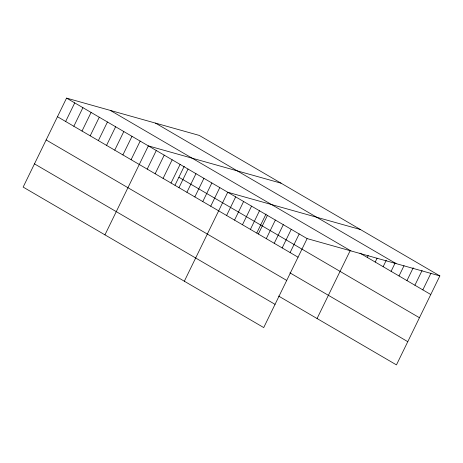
<?xml version="1.0" encoding="UTF-8"?>
<svg xmlns="http://www.w3.org/2000/svg" width="463" height="463" viewBox="0 0 463 463"><rect width="100%" height="100%" fill="white"/><g stroke="black" fill="none" stroke-linecap="round" stroke-linejoin="round"><path stroke-width="0.69" d="M439.85 275.907L199.281 135.422L66.55 98.11L23.15 187.093L263.719 327.578L307.119 238.595L439.85 275.907L396.45 364.89L278.587 296.06M65.653 121.491L74.728 102.89M73.837 126.266L82.906 107.665M82.015 131.046L91.089 112.44M90.192 135.821L99.267 117.22M98.37 140.596L107.445 121.995M106.554 145.376L115.623 126.769M114.731 150.151L123.806 131.55M122.909 154.926L131.984 136.325M131.093 159.706L140.162 141.099M104.945 234.857L148.345 145.88L281.076 183.186M147.211 169.117L156.28 150.516M155.146 173.752L164.22 155.151M163.086 178.388L172.161 159.787M171.026 183.024L180.101 164.423M174.991 185.223L184.228 166.281M178.967 187.66L188.036 169.059M186.902 192.295L195.976 173.694M194.842 196.931L203.917 178.33M202.782 201.567L211.851 182.966M210.717 206.203L219.792 187.602M184.332 281.22L227.732 192.238L360.463 229.544M226.598 215.474L235.673 196.873M234.538 220.11L243.607 201.509M242.473 224.746L251.548 206.145M250.414 229.382L259.488 210.781M256.78 232.987L266.022 214.045M258.354 234.018L267.423 215.417M266.289 238.659L275.363 220.052M274.229 243.295L283.304 224.688M282.17 247.931L291.244 229.324M290.11 252.566L299.179 233.96M317.062 318.527L350.132 250.732M367.269 257.422L368.207 255.495M375.204 262.058L377.085 258.209M383.144 266.694L386.275 260.275M391.085 271.33L395.147 262.99M399.019 275.965L404.025 265.698M406.96 280.601L413.216 267.77M414.9 285.237L422.094 270.485M422.841 289.873L430.972 273.193M155.481 123.112L396.05 263.592M359.936 253.139L430.775 294.509M110.35 110.425L350.919 250.911M66.55 98.11L307.119 238.595M178.88 177.248L419.449 317.734M57.476 116.717L298.045 257.202M289.919 272.834L407.776 341.665M46.15 139.942L286.719 280.428M34.476 163.867L275.045 304.353"/></g></svg>
